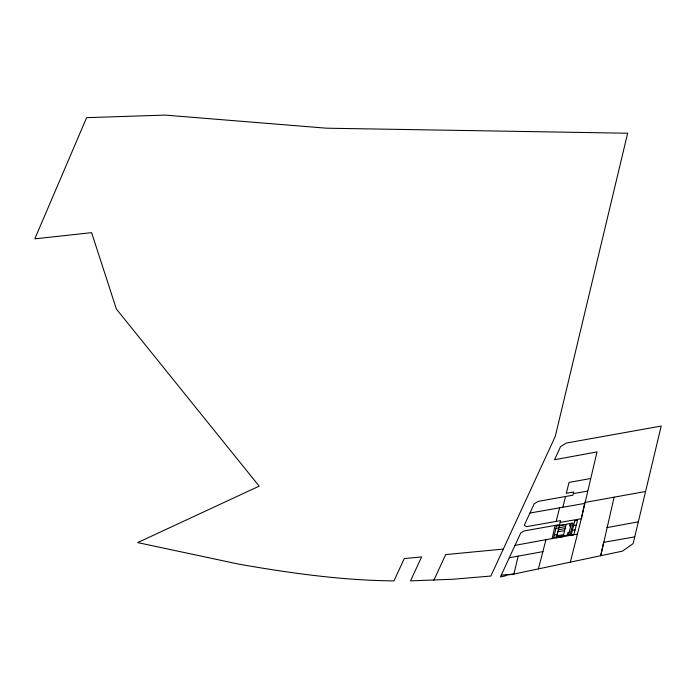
<?xml version="1.0" encoding="UTF-8"?>
<svg xmlns="http://www.w3.org/2000/svg" width="696" height="696" viewBox="0 0 696 696"><rect width="100%" height="100%" fill="white"/><g stroke="black" fill="none" stroke-linecap="round" stroke-linejoin="round"><path stroke-width="1.04" d="M590.582 478.509L569.058 482.406L566.274 493.307L573.661 491.994L572.869 495.204L538.199 501.364L534.18 503.834L524.271 525.323L526.481 526.672L560.619 520.617L559.645 524.619L524.149 530.918L520.704 533.04L500.467 576.914L505.679 575.801L505.983 575.122L512.952 574.27L622.494 551.119L633.125 543.62L661.2 426.048L566.309 443.065L560.576 446.597L554.529 459.734L597.011 451.913L581.325 518.729L570.337 562.142M614.116 497.179L600.726 555.721L603.649 542.323L634.735 536.877M515.023 545.36L552.111 538.582L555.138 525.419M518.163 556.13L513.883 574.078L501.294 575.14M538.391 568.902L545.96 539.705M556.182 521.4L559.584 507.828M562.829 507.253L565.535 496.509M559.419 525.437L556.313 537.817L563.055 536.642L566.1 524.593L559.358 525.776M567.284 535.128L567.936 532.553L569.171 532.336M570.207 523.549L569.563 526.133L570.798 525.915M568.519 534.919L571.451 523.34M433.869 580.22L445.675 554.608L503.295 549.074M606.851 527.612L638.328 521.826M509.315 557.74L543.01 551.615M645.583 491.48L584.788 502.486L581.325 518.729L560.193 522.365M573.26 493.603L587.546 491.098M529.934 513.03L584.562 503.434M552.111 538.582L577.428 534.128M558.845 527.777L565.596 526.602M555.93 528.508L558.766 528.012M573.591 525.593L576.288 525.115M558.34 529.787L565.091 528.612M557.809 531.805L564.578 530.622M572.373 530.404L575.07 529.934M554.303 534.928L557.139 534.441M556.791 535.816L563.569 534.632M627.653 133.223L555.26 436.427L490.863 576.036L453.253 579.229L410.536 580.882L421.593 556.913L404.254 558.583L393.962 580.899C341.806 580.412 289.98 573.104 238.685 564.125L137.66 542.593L259.164 486.139L116.38 309.041L91.602 232.647L34.8 238.85L86.617 117.668L165.065 115.101L326.528 128.195L627.653 133.223M556.582 525.932L553.651 537.503L570.12 534.641L573.043 523.061L556.582 525.932M574.809 520.773L571.155 535.224L573.852 534.754L577.506 520.303L574.809 520.773"/></g></svg>
